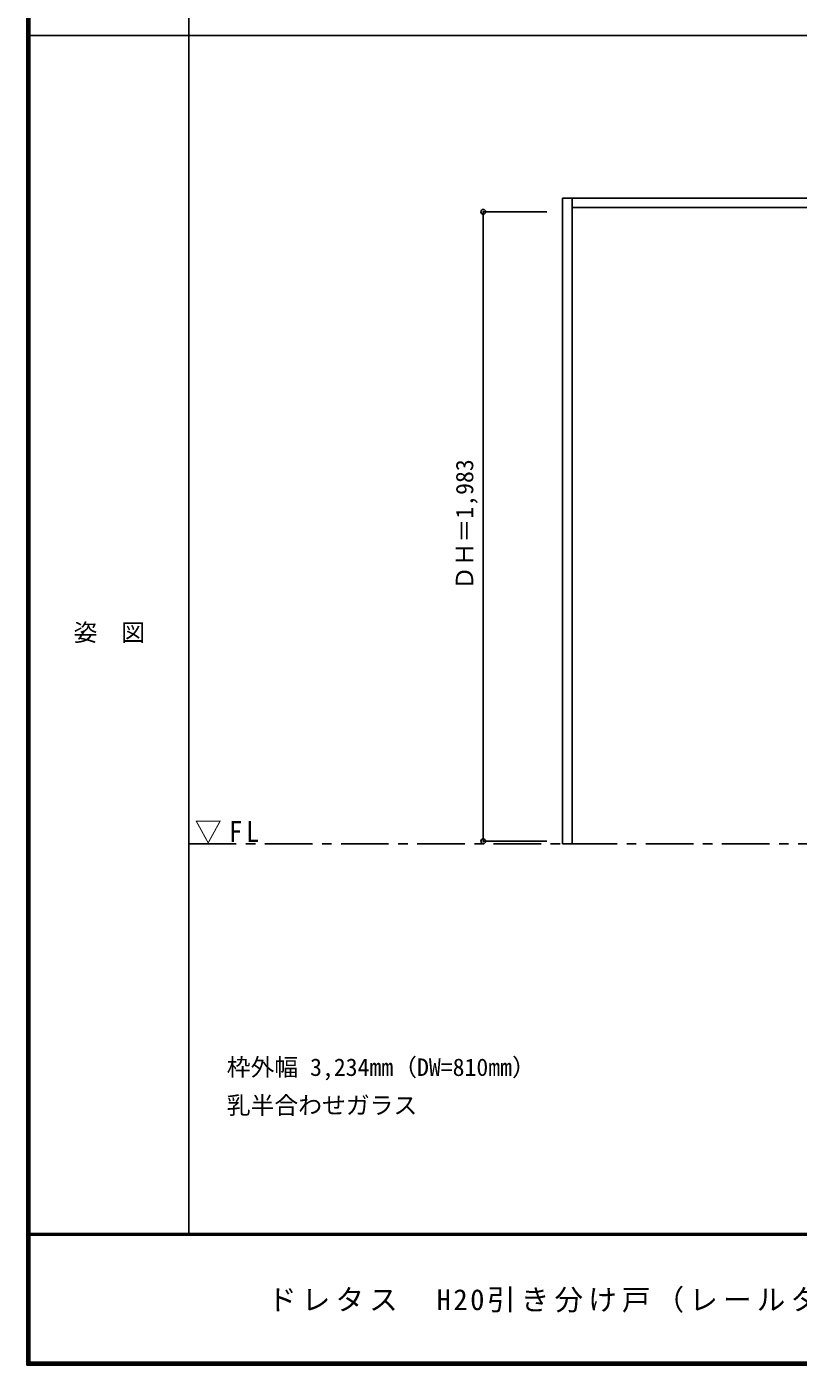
# Model space of a CAD drawing. Units: millimetres, scale not verified. Extents: x -6000 to 5700, y -4307 to 4260.
# Drawn here: x -6000 to -3570, y -4205 to 12 of the extents above; entities that cross this region are included whole.
import ezdxf
from ezdxf.enums import TextEntityAlignment as Align

# ---------------------------------------------------------------- set-up
doc = ezdxf.new("R2010")
doc.units = ezdxf.units.MM
doc.header["$LTSCALE"] = 30
doc.header["$PDMODE"] = 32
doc.header["$PDSIZE"] = 15
doc.linetypes.add('CHAIN1', pattern=[8, 5, -1, 1, -1])
for name, color, linetype in [('0-1_通り芯', 7, 'CHAIN1'), ('0-4_枠', 3, 'Continuous'), ('0-A_文字', 7, 'Continuous'), ('F-1_枠', 6, 'Continuous'), ('F-A_文字', 7, 'Continuous')]:
    doc.layers.add(name, color=color, linetype=linetype)
doc.styles.add('ＭＳ ゴシック', font='')
doc.styles.get('ＭＳ ゴシック').set_extended_font_data('MS Gothic')

msp = doc.modelspace()

# ---------------------------------------------------------------- linework, layer by layer
at = {"layer": '0-1_通り芯'}
msp.add_line((-5490, -2562.5), (100, -2562.5), dxfattribs=at)
at = {"layer": '0-4_枠'}
for p, q in [((-4312, -2562.5), (-4312, -527.5)), ((-4312, -527.5), (-1078, -527.5)), ((-4282, -2562.5), (-4282, -527.5)), ((-4282, -557.5), (-1108, -557.5)), ((-4282, -2562.5), (-4312, -2562.5))]:
    msp.add_line(p, q, dxfattribs=at)
at = {"layer": '0-A_文字', "color": 4}
for p, q in [((-4562, -571), (-4362, -571)), ((-4562, -571), (-4562, -2554)), ((-4562, -2554), (-4362, -2554))]:
    msp.add_line(p, q, dxfattribs=at)
at = {"layer": '0-A_文字'}
for p in [(-4562, -571), (-4562, -2554)]:
    msp.add_point(p, dxfattribs=at)
at = {"layer": 'F-1_枠'}
for p, q in [((-6000, 4175), (-6000, -4205)), ((-5995, 4175), (-5995, -4205)), ((-5990, 4175), (-5990, -4205)), ((-5490, 4175), (-5490, -3790)), ((-6000, -15.5), (5700, -15.5)), ((5700, -3790), (-6000, -3790)), ((5700, -3795), (-6000, -3795)), ((5700, -4195), (-6000, -4195)), ((5700, -4200), (-6000, -4200)), ((5700, -4205), (-6000, -4205))]:
    msp.add_line(p, q, dxfattribs=at)

# ---------------------------------------------------------------- texts
at = {"layer": '0-A_文字', "style": 'ＭＳ ゴシック'}
msp.add_text('ＤＨ＝1,983', height=54.99, rotation=90, dxfattribs=at).set_placement((-4577, -1762.75), align=Align.BOTTOM_LEFT)
for s, p in [('枠外幅 3,234mm（DW=810mm）', (-5370, -3310)), ('乳半合わせガラス', (-5370, -3430))]:
    msp.add_text(s, height=54.99, dxfattribs=at).set_placement(p, align=Align.BOTTOM_LEFT)
at = {"layer": '0-A_文字', "insert": (-5471.25, -2562.5), "char_height": 65.98, "attachment_point": 7, "style": 'ＭＳ ゴシック'}
msp.add_mtext('\\T1.26;\\W0.95;▽FL', dxfattribs=at)
at = {"layer": 'F-A_文字', "style": 'ＭＳ ゴシック'}
msp.add_text('姿\u3000図', height=54.99, dxfattribs=at).set_placement((-5852.5, -1940.25), align=Align.BOTTOM_LEFT)
at = {"layer": 'F-A_文字', "insert": (-5240, -4040), "char_height": 65.98, "attachment_point": 7, "style": 'ＭＳ ゴシック'}
msp.add_mtext('\\T1.18;ドレタス\u3000H20引き分け戸（レールタイプ／上吊り）Ｂ－ＸＶ／ＴＲ／ＸＳ', dxfattribs=at)

doc.saveas('drawing.dxf')
